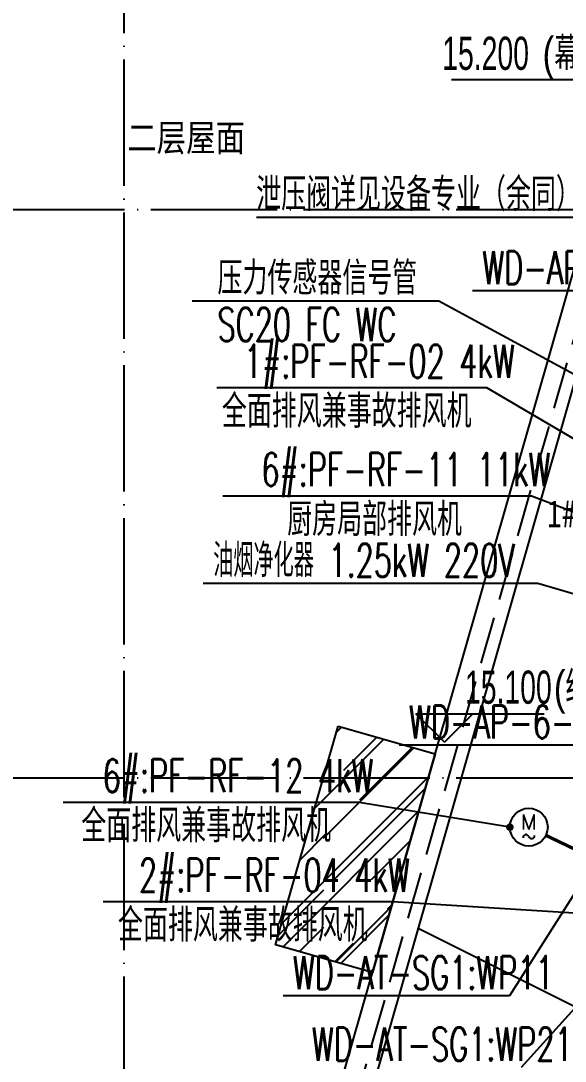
# Model space of a CAD drawing. Extents: x -233336 to 840473, y -28113 to 330904.
# Drawn here: x 12768 to 21397, y 270514 to 286987 of the extents above; entities that cross this region are included whole.
import ezdxf
from ezdxf.enums import TextEntityAlignment as Align
from ezdxf.xclip import XClip

# ---------------------------------------------------------------- set-up
doc = ezdxf.new("R2010")
doc.units = 0
doc.header["$LTSCALE"] = 1000
doc.header["$XCLIPFRAME"] = 2
doc.linetypes.add('104-14# 核心筒$0$DOTE', pattern=[2.42, 2, -0.2, 0.02, -0.2])
doc.linetypes.add('X-104 14#平面$0$DASH', pattern=[0.35, 0.25, -0.1])
doc.layers.get('0').update_dxf_attribs({"linetype": 'CONTINUOUS'})
for name, color, linetype in [('104-14# 核心筒$0$A_AXIS-轴线', 8, '104-14# 核心筒$0$DOTE'), ('DIM-动力', 80, 'CONTINUOUS'), ('DIM-插座', 80, 'CONTINUOUS'), ('DIM-箱柜', 80, 'CONTINUOUS'), ('EQUIP-动力', 80, 'CONTINUOUS'), ('WIRE-动力', 50, 'CONTINUOUS'), ('X-104 14#平面$0$01-标注_标高', 8, 'CONTINUOUS'), ('X-104 14#平面$0$02-TEXT_标注', 9, 'CONTINUOUS'), ('X-104 14#平面$0$A-C_玻璃幕墙', 8, 'CONTINUOUS'), ('X-104 14#平面$0$A-O_分水线', 8, 'CONTINUOUS'), ('X-104 14#平面$0$A-O_屋面', 8, 'CONTINUOUS'), ('X-104 14#平面$0$A-TECH_结构', 8, 'CONTINUOUS'), ('X-104 14#平面$0$EH_玻璃', 8, 'CONTINUOUS')]:
    doc.layers.add(name, color=color, linetype=linetype)
doc.styles.add('_TEL_DIM', font='ROMANS2', dxfattribs={"width": 0.8, "height": 3.5, "bigfont": 'HZDF2'})
doc.styles.add('X-104 14#平面$0$_TCH_DIM', font='ros.shx', dxfattribs={"width": 0.8, "bigfont": 'jd.shx'})
doc.styles.add('X-104 14#平面$0$Standard', font='STXIHEI.TTF', dxfattribs={"width": 0.8})

# ---------------------------------------------------------------- blocks, each defined once
blk = doc.blocks.new('$equip$00001811')
blk.add_circle((0, 0), 0.5)
for centre, radius, start, end in [((-0.073, -0.273), 0.0768, 17.2272, 184.2164), ((0.073, -0.227), 0.0769, 197.2591, 5.1179)]:
    blk.add_arc(centre, radius, start, end)
at = {"color": 7, "style": '_TEL_DIM'}
blk.add_attdef('$TEXT$', text='', height=0.4, dxfattribs=at).set_placement((0.001, 0.137), align=Align.MIDDLE_CENTER)
at = {"color": 7, "style": '_TEL_DIM', "flags": 1}
blk.add_attdef('A', text='', height=0.00002, dxfattribs=at).set_placement((0, 0), align=Align.MIDDLE_CENTER)
blk = doc.blocks.new('104-14# 核心筒')
at = {"layer": '104-14# 核心筒$0$A_AXIS-轴线'}
for p, q in [((14400, 317833.6), (14400, 259754.9)), ((-9370.1, 284000), (120259.9, 284000)), ((-9370.1, 275000), (120259.9, 275000))]:
    blk.add_line(p, q, dxfattribs=at)
blk = doc.blocks.new('X-104 14#平面$0$0000')
blk.add_lwpolyline([(-22335, 3589), (-17100, 971)])
blk = doc.blocks.new('X-104 14#平面')
at = {"layer": 'X-104 14#平面$0$EH_玻璃'}
h = blk.add_hatch(dxfattribs=at)
h.set_pattern_fill('AR-RROOF', color=256, scale=600, angle=45)
h.set_pattern_definition([(45, (0, 0), (646.5784, 1724.2092), [11430, -1524, 3810, -762]), (45, (447.2, 986), (-1255.4398, 177.809), [2286, -251.46, 4572, -571.5]), (45, (-188.6, 727.4), (2440.8336, 3162.8462), [6096, -1066.8, 3048, -762])])
h.paths.add_polyline_path([(17798.5, 275819.1), (19336.5, 275378.1), (18344.2, 271917.6), (16806.2, 272358.6)])
at = {"layer": 'X-104 14#平面$0$01-标注_标高'}
for p, q in [((22255.1, 286052.7), (19595.6, 286052.7)), ((19481.2, 275566), (19031.2, 276016)), ((19031.2, 276016), (21066, 276016)), ((19481.2, 275566), (19931.2, 276016))]:
    blk.add_line(p, q, dxfattribs=at)
at = {"layer": 'X-104 14#平面$0$A-C_玻璃幕墙'}
blk.add_lwpolyline([(17798.5, 275819.1), (19336.5, 275378.1), (18344.2, 271917.6), (16806.2, 272358.6)], close=True, dxfattribs=at)
at = {"layer": 'X-104 14#平面$0$A-O_屋面'}
blk.add_lwpolyline([(82349.8, 264577.4), (83499.8, 267565.9), (52926.6, 266284.7), (53491, 268939.8), (17309.3, 268308.2), (22065.4, 284894.6), (62738.3, 285920), (62307.5, 284891.2), (92265.6, 286255.1), (99426.9, 312025), (120741.8, 306094.6), (117562.9, 278400.5), (119297.3, 278014.5), (109062.3, 262867.9), (82417.6, 264753.6)], dxfattribs=at)
blk.add_lwpolyline([(83126.9, 265204.7), (108809.6, 263387.1), (118471.8, 277685.9), (117014.8, 278010.2), (120196.4, 305727.4), (99774.7, 311409.3), (92650.5, 285772.1), (61541.2, 284355.8), (61978.8, 285400.7), (22444.8, 284404), (17976.2, 268819.9), (54110.7, 269450.7), (53549.7, 266811.2), (84240.1, 268097.3)], close=True, dxfattribs=at)
at = {"layer": 'X-104 14#平面$0$A-TECH_结构', "linetype": 'X-104 14#平面$0$DASH', "ltscale": 3}
blk.add_lwpolyline([(82843.2, 265024.2), (82843.2, 265024.2), (108910.7, 263179.4), (118802, 277817.3), (117234.1, 278166.3), (120414.6, 305874.3), (99635.5, 311655.6), (92496.6, 285965.3), (61847.8, 284570), (62282.6, 285608.4), (22293, 284600.3), (17709.4, 268615.2), (53862.8, 269246.3), (53300.5, 266600.6), (83944, 267884.8), (82843.2, 265024.2), (82843.2, 265024.2)], dxfattribs=at)
ref = blk.add_blockref('104-14# 核心筒', (0, 0))
XClip(ref).set_block_clipping_path([(-38664.3623821461, -25500), (139216.5485069363, 330900)])
at = {"layer": 'X-104 14#平面$0$A-O_分水线'}
blk.add_blockref('X-104 14#平面$0$0000', (41400, 269028.8), dxfattribs=at)
at = {"layer": 'X-104 14#平面$0$01-标注_标高', "color": 7, "style": 'X-104 14#平面$0$_TCH_DIM'}
for s, height, width, p in [('15.200', 525, 0.64, (19448.4, 286210.2)), ('(幕墙)', 520.93, 0.8, (21037.2, 286210.2)), ('15.100', 525, 0.64, (19809, 276173.5)), ('(结构)', 520.93, 0.8, (21216, 276173.5))]:
    blk.add_text(s, height=height, dxfattribs=dict(at, width=width)).set_placement(p)
at = {"layer": 'X-104 14#平面$0$02-TEXT_标注', "style": 'X-104 14#平面$0$Standard', "width": 0.8}
for s, p in [('二层屋面', (14454.5, 284922.3)), ('1#油烟竖井', (21108.2, 278968.5, 3000))]:
    blk.add_text(s, height=428.14, dxfattribs=at).set_placement(p)

msp = doc.modelspace()

# ---------------------------------------------------------------- linework, layer by layer
at = {"layer": 'DIM-动力', "color": 80}
for p, q in [((21670.2, 283873.2), (16503.7, 283873.2)), ((20152.8, 281173.8), (15876.5, 281173.8)), ((24427.5, 278674.1), (20152.8, 281173.8)), ((20865.2, 279460.2), (15972.4, 279460.2)), ((27474.3, 276949.1), (20865.2, 279460.2)), ((20961.7, 278076), (15660, 278076)), ((24957.9, 276903.9), (20961.7, 278076)), ((18131.7, 274611.6), (13441.6, 274611.6)), ((20519.5, 274219), (18131.7, 274611.6)), ((21884.4, 273709.2), (20514.5, 271547.7)), ((18665.4, 273037.7), (14071.2, 273037.7)), ((22119.5, 272819), (18665.4, 273037.7)), ((22858.9, 272807.1), (20700.7, 270414.4)), ((20514.5, 271547.7), (16924.3, 271547.7))]:
    msp.add_line(p, q, dxfattribs=at)
at = {"layer": 'DIM-动力', "color": 80, "const_width": 60}
msp.add_lwpolyline([(20549.1, 274214.1, 1), (20489.9, 274223.8, 1)], format="xyb", close=True, dxfattribs=at)
at = {"layer": 'DIM-插座', "color": 80}
for p, q in [((19393.7, 282546.5), (15484.5, 282546.5)), ((23550, 280300.1), (19393.7, 282546.5))]:
    msp.add_line(p, q, dxfattribs=at)
at = {"layer": 'DIM-箱柜'}
for p, q in [((23181, 282710), (19928, 282710)), ((21116.3, 275517.4), (18764.9, 275517.4)), ((23350, 275517.4), (21116.3, 275517.4))]:
    msp.add_line(p, q, dxfattribs=at)
at = {"layer": 'WIRE-动力', "color": 50, "const_width": 52.5}
msp.add_lwpolyline([(23769.1, 272807.1), (21090.1, 274089.4)], dxfattribs=at)

# ---------------------------------------------------------------- block references
msp.add_blockref('X-104 14#平面', (0, 0))
at = {"layer": 'EQUIP-动力', "color": 80, "xscale": 600, "yscale": 600, "zscale": 600}
msp.add_blockref('$equip$00001811', (20819.5, 274219, 3000), dxfattribs=at).add_auto_attribs({'$TEXT$': 'M'})

# ---------------------------------------------------------------- texts
at = {"layer": 'DIM-动力', "color": 7, "style": '_TEL_DIM'}
for s, height, width, p in [('泄压阀详见设备专业（余同）', 520.866, 0.8, (16499.1, 283978.2)), ('1#:PF-RF-02 4kW', 525, 0.64, (16305.6, 281333.1)), ('全面排风兼事故排风机', 520.87, 0.8, (15954.3, 280543.8)), ('6#:PF-RF-11 11kW', 525, 0.64, (16582.4, 279619.5)), ('厨房局部排风机', 520.87, 0.8, (16990.1, 278830.2)), ('油烟净化器 1.25kW 220V', 525, 0.64, (15817.5, 278181)), ('6#:PF-RF-12 4kW', 525, 0.64, (14066.1, 274770.9)), ('全面排风兼事故排风机', 520.87, 0.8, (13726.4, 273981.6)), ('2#:PF-RF-04 4kW', 525, 0.64, (14642, 273197.1)), ('全面排风兼事故排风机', 520.87, 0.8, (14308, 272407.7)), ('WD-AT-SG1:WP11', 525, 0.64, (17081.8, 271652.7)), ('WD-AT-SG1:WP21', 525, 0.64, (17383.1, 270519.4))]:
    msp.add_text(s, height=height, dxfattribs=dict(at, width=width)).set_placement(p)
at = {"layer": 'DIM-插座', "color": 7, "style": '_TEL_DIM'}
for s, height, width, p in [('压力传感器信号管', 520.87, 0.8, (15885.3, 282651.5)), ('SC20 FC WC', 525, 0.64, (15885.3, 281916.5))]:
    msp.add_text(s, height=height, dxfattribs=dict(at, width=width)).set_placement(p)
at = {"layer": 'DIM-箱柜', "color": 7, "style": '_TEL_DIM', "width": 0.64}
for s, p in [('WD-AP-1-PYY', (20085.5, 282815)), ('WD-AP-6-PYY', (18922.4, 275622.4))]:
    msp.add_text(s, height=525, dxfattribs=at).set_placement(p)

doc.saveas('drawing.dxf')
